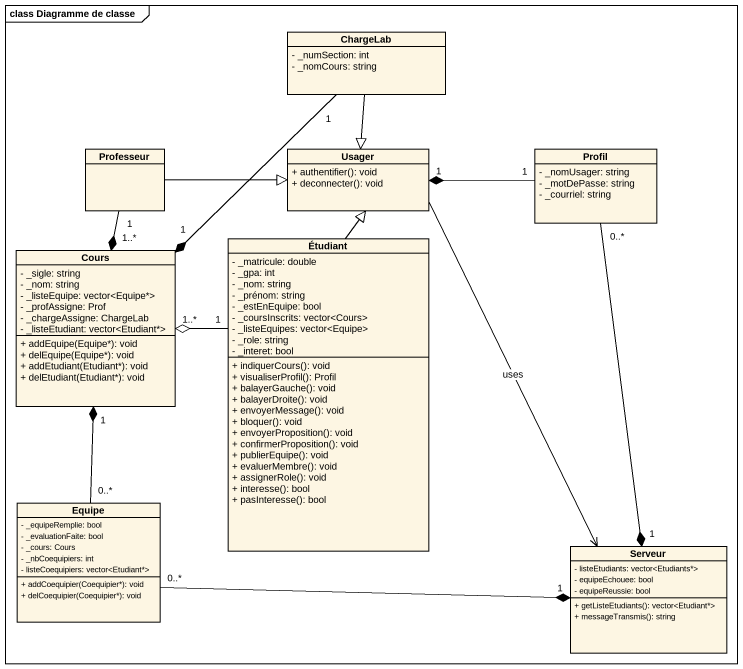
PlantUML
@startuml
mainframe class Diagramme de classe
hide circle
hide empty members
skinparam classAttributeIconSize 0
class ChargeLab {
  - _numSection: int
  - _nomCours: string
}
class Professeur
class Usager {
  + authentifier(): void
  + deconnecter(): void
}
class Profil {
  - _nomUsager: string
  - _motDePasse: string
  - _courriel: string
}
class Étudiant {
  - _matricule: double
  - _gpa: int
  - _nom: string
  - _prénom: string
  - _estEnEquipe: bool
  - _coursInscrits: vector<Cours>
  - _listeEquipes: vector<Equipe>
  - _role: string
  - _interet: bool
  + indiquerCours(): void
  + visualiserProfil(): Profil
  + balayerGauche(): void
  + balayerDroite(): void
  + envoyerMessage(): void
  + bloquer(): void
  + envoyerProposition(): void
  + confirmerProposition(): void
  + publierEquipe(): void
  + evaluerMembre(): void
  + assignerRole(): void
  + interesse(): bool
  + pasInteresse(): bool
}
class Cours {
  - _sigle: string
  - _nom: string
  - _listeEquipe: vector<Equipe*>
  - _profAssigne: Prof
  - _chargeAssigne: ChargeLab
  - _listeEtudiant: vector<Etudiant*>
  + addEquipe(Equipe*): void
  + delEquipe(Equipe*): void
  + addEtudiant(Etudiant*): void
  + delEtudiant(Etudiant*): void
}
class Equipe {
  - _equipeRemplie: bool
  - _evaluationFaite: bool
  - _cours: Cours
  - _nbCoequipiers: int
  - listeCoequipiers: vector<Etudiant*>
  + addCoequipier(Coequipier*): void
  + delCoequipier(Coequipier*): void
}
class Serveur {
  - listeEtudiants: vector<Etudiants*>
  - equipeEchouee: bool
  - equipeReussie: bool
  + getListeEtudiants(): vector<Etudiant*>
  + messageTransmis(): string
}
ChargeLab --|> Usager
ChargeLab "1" --* "1" Cours
Professeur -right-|> Usager
Professeur "1" --* "1..*" Cours
Usager --> Serveur : uses
Profil "1" -left-* "1" Usager
Profil "0..*" --* "1" Serveur
Étudiant -up-|> Usager
Étudiant "1" -left-o "1..*" Cours
Equipe "0..*" -up-* "1" Cours
Equipe "0..*" -right-* "1" Serveur
@enduml
